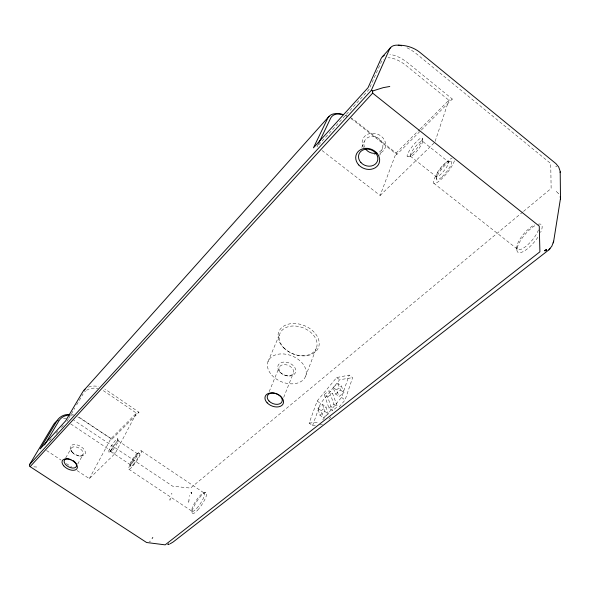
<?xml version="1.0" encoding="UTF-8"?>
<svg xmlns="http://www.w3.org/2000/svg" width="590" height="590" viewBox="0 0 590 590"><rect width="100%" height="100%" fill="white"/><g stroke="black" fill="none" stroke-linecap="round" stroke-linejoin="round"><path stroke-width="0.44" stroke-dasharray="2.95 2.21" d="M435.14 141.327L448.85 100.226L452.331 99.054L408.317 63.278A28.482 13.836 44.5 0 0 389.835 54.538M339.161 407.034L345.084 399.976L352.614 377.63L349.14 375.107L336.654 377.548L317.155 401.03L309.138 423.089L312.597 425.53L315.267 425.287M322.76 419.837L341.522 397.424L349.14 375.107M312.597 425.53L320.532 403.442L339.685 379.739L352.614 377.63M322.111 150.561L380.122 195.489L396.126 153.031L419.556 129.564M305.524 376.45L316.343 348.211A19.625 13.968 21.9 0 0 293.562 325.982A19.625 13.968 21.9 0 0 284.513 348.425A19.625 13.968 21.9 0 0 316.343 348.211M283.709 397.387L293.348 373.057M379.746 155.266L382.453 148.429M269.173 391.649L279.144 367.467M361.795 147.412L364.296 141.489M267.971 361.67L279.8 333.881M318.231 144.137L317.036 146.63L368.957 89.584L381.324 61.847A26.166 12.744 44.5 0 1 383.419 59.236M77.098 470.606L89.326 478.638L115.109 453.526L136.46 413.125L138.967 412.218L106.215 389.931A19.529 15.384 41.4 0 0 104.799 389.039M89.326 478.638L110.802 438.827L136.46 413.125L104.946 391.701A17.951 14.153 41.4 0 0 102.306 390.16M77.674 464.168L83.043 454.536M65.726 457.914L71.198 448.326M66.936 421.4L68.329 419.04M68.787 418.258L74.805 408.051M76.648 404.91L83.124 393.921M330.865 416.924L327.834 420.375M49.383 440.693L51.197 438.695M56.043 433.37L57.857 431.378M61.493 427.389L63.307 425.39M420.205 128.915L448.85 100.226L406.495 65.837A26.166 12.744 44.5 0 0 388.05 57.805M77.703 416.909A17.287 14.049 40.8 0 1 80.27 418.376L111.938 439.226L138.967 412.218M351.035 118.664A26.882 14.507 44.2 0 1 354.686 121.267L396.849 154.492L420.722 130.641M421.363 129.999L452.331 99.054M380.122 195.489L434.852 142.197M522.792 212.002L190.511 488.092L172.664 486.197L76.575 421.983A18.659 15.244 40.7 0 0 73.809 420.404M523.5 211.412L551.134 188.453L550.728 163.511L416.805 54.103A28.74 13.71 44.5 0 0 405.905 47.281M324.279 394.585L329.028 390.727L332.443 393.176L337.451 406.709L332.472 410.618L328.947 408.103L324.279 394.585L327.679 397.018L332.472 410.618M333.07 387.453L337.923 383.522L341.359 386L344.007 392.564L339.044 396.517L335.555 394.017L333.07 387.453L336.499 389.916L339.044 396.517M327.679 397.018L332.443 393.176M336.499 389.916L341.359 386M317.767 408.273L322.524 404.46L325.975 406.916L328.328 413.878L323.453 417.705L319.95 415.227L317.767 408.273L321.196 410.714L323.453 417.705M335.555 394.017L340.504 390.049L337.923 383.522M321.196 410.714L325.975 406.916M319.95 415.227L324.81 411.377L322.524 404.46M328.947 408.103L333.911 404.18L329.028 390.727M191.367 492.252L191.566 493.373L191.005 492.333L191.116 493.469L191.367 492.252L191.566 493.373M203.631 492.96L205.578 492.502M137.197 453.747L139.233 453.312M108.744 452.095L110.846 451.645M447.699 161.712L450.627 161.254M407.956 156.734L410.92 156.276M322.487 424.601L319.706 424.889M309.138 423.089L319.175 422.116M80.056 456.048L81.376 455.996M36.757 467.029L32.502 466.742M286.91 375.815L287.544 375.911M46.536 450.517L61.058 460.06M66.405 463.57L71.751 467.088M128.849 469.242L192.17 511.382M70.763 423.952L115.109 453.526M110.75 451.63L130.169 464.573M118.089 440.774L137.426 453.74M111.938 439.226L80.247 418.008A18.769 15.266 40.8 0 0 78.883 417.16M141.224 450.76L204.133 493.011M281.585 373.566L282.072 373.913M324.81 411.377L328.328 413.878M333.911 404.18L337.451 406.709M317.155 401.03L320.532 403.442M340.504 390.049L344.007 392.564M341.522 397.424L345.084 399.976M336.654 377.548L339.685 379.739M410.352 156.173L436.305 176.675M433.739 183.195L517.504 249.209M422.359 141.135A9.624 1.977 -51.6 0 1 414.674 153.533A9.624 1.977 -51.6 0 1 412.063 151.328A9.624 1.977 -51.6 0 1 422.359 141.135L448.348 161.83A9.558 2.235 -51.1 0 1 440.819 174.227A9.558 2.235 -51.1 0 1 437.846 171.742A9.558 2.235 -51.1 0 1 448.348 161.83M70.793 450.104L71.707 451.667M396.849 154.492L396.126 153.031L355.46 120.987A24.765 13.334 44.2 0 0 350.379 117.543M130.051 464.411L130.412 466.476M117.823 438.827L118.192 440.914M191.787 510.741L192.111 512.717M191.19 492.296L191.344 493.432M422.3 138.421L422.529 141.467M436.091 176.027L436.29 178.918M516.825 247.262L516.906 249.894M364.554 147.264A9.72 8.29 20.9 0 1 369.303 136.902A9.72 8.29 20.9 0 1 381.789 141.674A9.72 8.29 20.9 0 1 378.404 152.567M538.161 224.222A18.165 5.996 -49.6 0 1 540.624 232.401M537.837 237.313A18.165 5.996 -49.6 0 1 521.088 252.461A18.165 5.996 -49.6 0 1 519.2 242.822A18.165 5.996 -49.6 0 1 535.499 225.343M363.418 147.478A11.992 10.237 20.9 0 1 368.544 133.908A11.992 10.237 20.9 0 1 384.407 139.978A11.992 10.237 20.9 0 1 379.171 153.503M375.269 154.167A11.992 10.237 20.9 0 1 374.252 154.138M70.866 415.095A17.287 14.049 40.8 0 1 72.245 415.235M345.231 115.161A24.765 13.334 44.2 0 1 346.935 115.832M538.427 229.916A15.967 5.244 -49.6 0 1 523.197 248.243A15.967 5.244 -49.6 0 1 518.485 241.745A15.967 5.244 -49.6 0 1 534.791 224.901M454.411 160.812A16.306 3.842 -51.1 0 1 439.469 180.82A16.306 3.842 -51.1 0 1 435.538 176.226A16.306 3.842 -51.1 0 1 452.058 158.061M84.606 391.937A17.951 14.153 41.4 0 1 85.506 391.082M86.494 390.329A17.951 14.153 41.4 0 1 98.117 388.633M88.566 387.128A19.529 15.384 41.4 0 1 98.788 386.59M63.499 418.531A18.659 15.244 40.7 0 1 66.412 418.45M71.545 414.593A18.769 15.266 40.8 0 1 74.539 415.264M345.438 115.677A26.882 14.507 44.2 0 1 347.296 116.54M556.355 191.595L556.348 191.971L556.355 191.595M557.314 192.333L557.299 192.775L557.314 192.333M558.155 193.114L558.14 193.616L558.155 193.114M189.781 495.755L189.707 496.124L189.781 495.755M171.919 493.815L171.852 494.184L171.513 493.756L171.919 493.815M188.874 499.715L189.257 500.106L188.874 499.715M188.52 500.836L188.955 501.094L188.52 500.836M170.635 498.86L169.994 499L170.635 498.86M188.136 501.898L188.616 502.046L188.136 501.898M170.237 499.914L169.625 499.937L170.237 499.914M152.994 537.475L152.397 537.387L152.994 537.475M152.537 538.294L151.962 538.205L152.537 538.294M150.236 541.133L149.646 541.214L150.236 541.133M556.149 166.646L556.016 166.144L556.149 166.646M72.275 452.434A6.682 3.865 28 0 0 82.858 454.824A6.682 3.865 28 0 0 76.243 446.984A6.682 3.865 28 0 0 72.275 452.434M280.619 372.637A7.633 5.273 22 0 0 293.156 373.47A7.633 5.273 22 0 0 284.992 364.591A7.633 5.273 22 0 0 280.619 372.637M197.746 510.04A12.471 2.972 -56.6 0 0 206.375 492.709A12.471 2.972 -56.6 0 0 194.036 506.323A12.471 2.972 -56.6 0 0 197.746 510.04M71.773 451.534A8.245 4.779 28 0 0 84.842 454.484A8.245 4.779 28 0 0 76.693 444.808A8.245 4.779 28 0 0 71.773 451.534M111.51 449.558A8.098 1.18 -55.7 0 0 117.779 438.717A8.098 1.18 -55.7 0 0 110.227 447.825A8.098 1.18 -55.7 0 0 111.51 449.558M412.602 153.311A11.896 2.419 -51.6 0 0 422.093 138.008A11.896 2.419 -51.6 0 0 409.379 150.642A11.896 2.419 -51.6 0 0 412.602 153.311M196.713 508.381A10.967 2.603 -56.5 0 0 204.317 493.144A10.967 2.603 -56.5 0 0 193.491 505.099A10.967 2.603 -56.5 0 0 196.713 508.381M133.547 464.264A8.061 1.364 -55.9 0 0 139.616 453.371A8.061 1.364 -55.9 0 0 131.99 462.353A8.061 1.364 -55.9 0 0 133.547 464.264M132.986 465.879A11.129 1.881 -55.9 0 0 141.357 450.849A11.129 1.881 -55.9 0 0 130.81 463.29A11.129 1.881 -55.9 0 0 132.986 465.879M279.785 371.988A9.418 6.512 22 0 0 295.258 373.02A9.418 6.512 22 0 0 285.206 362.054A9.418 6.512 22 0 0 279.785 371.988M442.168 176.705A11.807 2.78 -51.1 0 0 451.431 161.402A11.807 2.78 -51.1 0 0 438.444 173.644A11.807 2.78 -51.1 0 0 442.168 176.705M271.806 375.144A20.178 13.954 22 0 0 304.993 377.548A20.178 13.954 22 0 0 283.643 353.963A20.178 13.954 22 0 0 271.806 375.144M113.081 449.602A6.556 0.959 -55.7 0 0 118.155 440.826A6.556 0.959 -55.7 0 0 112.041 448.186A6.556 0.959 -55.7 0 0 113.081 449.602M132.573 462.619A6.527 1.092 -55.9 0 0 137.507 453.799A6.527 1.092 -55.9 0 0 131.334 461.07A6.527 1.092 -55.9 0 0 132.573 462.619M283.768 347.923A21.351 15.215 21.9 0 0 318.408 347.702A21.351 15.215 21.9 0 0 293.658 323.497A21.351 15.215 21.9 0 0 283.768 347.923"/><path stroke-width="0.89" d="M58.211 420.183A18.659 15.244 40.7 0 0 53.439 424.763L29.5 464.677L29.515 465.997L30.12 466.661L372.644 93.117L372.703 90.956L383.19 87.659L389.784 86.472M560.471 199.177L560.493 198.358L553.678 241.17L551.849 246.163L548.862 249.865L173.187 541.967L170.259 543.729M560.227 197.267L560.257 196.588M553.273 242.91L553.435 242.202M553.509 241.878L553.678 241.17M545.086 250.278L546.421 249.828L544.806 250.831L546.067 250.521L544.872 250.706L546.421 249.828M29.5 464.677L371.28 90.418L389.4 49.435A28.74 13.71 44.5 0 1 401.62 45.784M318.63 143.304L330.57 118.369A24.765 13.334 44.2 0 1 343.564 114.637M44.567 444.912L58.897 420.899A17.287 14.049 40.8 0 1 69.502 415.072M84.097 390.16L329.095 116.326M382.32 56.832L390.75 47.414M548.862 249.865L549.342 249.393M549.519 249.209L550.028 248.707M544.961 250.558L546.266 250.175M168.157 544.364L169.19 544.113L168.231 544.341M167.951 544.4L168.688 544.231M398.243 45.187C406.281 45.105 414.335 47.635 420.5 52.857L555.935 163.637L558.671 166.963L560.013 170.776M371.28 90.418L372.703 90.956M30.12 466.661L146.6 542.505L165.171 544.858L539.909 251.805L539.26 226.14L372.644 93.117M560.205 172.487L560.5 198.461M76.073 463.644A6.756 3.85 27.9 0 1 72.349 468.032A6.756 3.85 27.9 0 1 64.295 462.427A6.756 3.85 27.9 0 1 69.399 458.998M70.483 459.308A6.756 3.85 27.9 0 1 71.029 459.507M73.116 460.606A6.756 3.85 27.9 0 1 74.052 461.284M74.473 461.653A6.756 3.85 27.9 0 1 75.83 463.239M376.922 153.083A9.72 8.29 20.9 0 1 365.778 149.285M384.304 55.408A28.482 13.836 44.5 0 0 380.956 58.867L368.035 87.696L313.445 147.839L327.634 118.435A26.882 14.507 44.2 0 1 342.982 114.755M70.048 414.438A18.769 15.266 40.8 0 0 57.038 420.736L40.157 448.938L65.593 420.921L82.482 392.313A19.529 15.384 41.4 0 1 85.071 389.23M560.448 197.517L560.419 198.218L560.448 197.517M560.198 172.376L560.146 171.572L560.198 172.376M63.668 465.79A8.356 4.75 27.9 0 0 76.877 468.829A8.356 4.75 27.9 0 0 68.565 459.116A8.356 4.75 27.9 0 0 63.668 465.79M267.145 402.815A9.698 6.49 22.2 0 0 283.016 404.047A9.698 6.49 22.2 0 0 272.587 392.933A9.698 6.49 22.2 0 0 267.145 402.815M358.727 164.942A12.22 10.296 21.1 0 0 379.06 163.319A12.22 10.296 21.1 0 0 365.254 148.348A12.22 10.296 21.1 0 0 358.727 164.942M269.018 401.016A7.847 5.251 22.1 0 0 281.85 401.997A7.847 5.251 22.1 0 0 273.406 393.006A7.847 5.251 22.1 0 0 269.018 401.016M360.947 162.589A9.875 8.334 21.1 0 0 377.379 161.24A9.875 8.334 21.1 0 0 366.198 149.152A9.875 8.334 21.1 0 0 360.947 162.589"/></g></svg>
